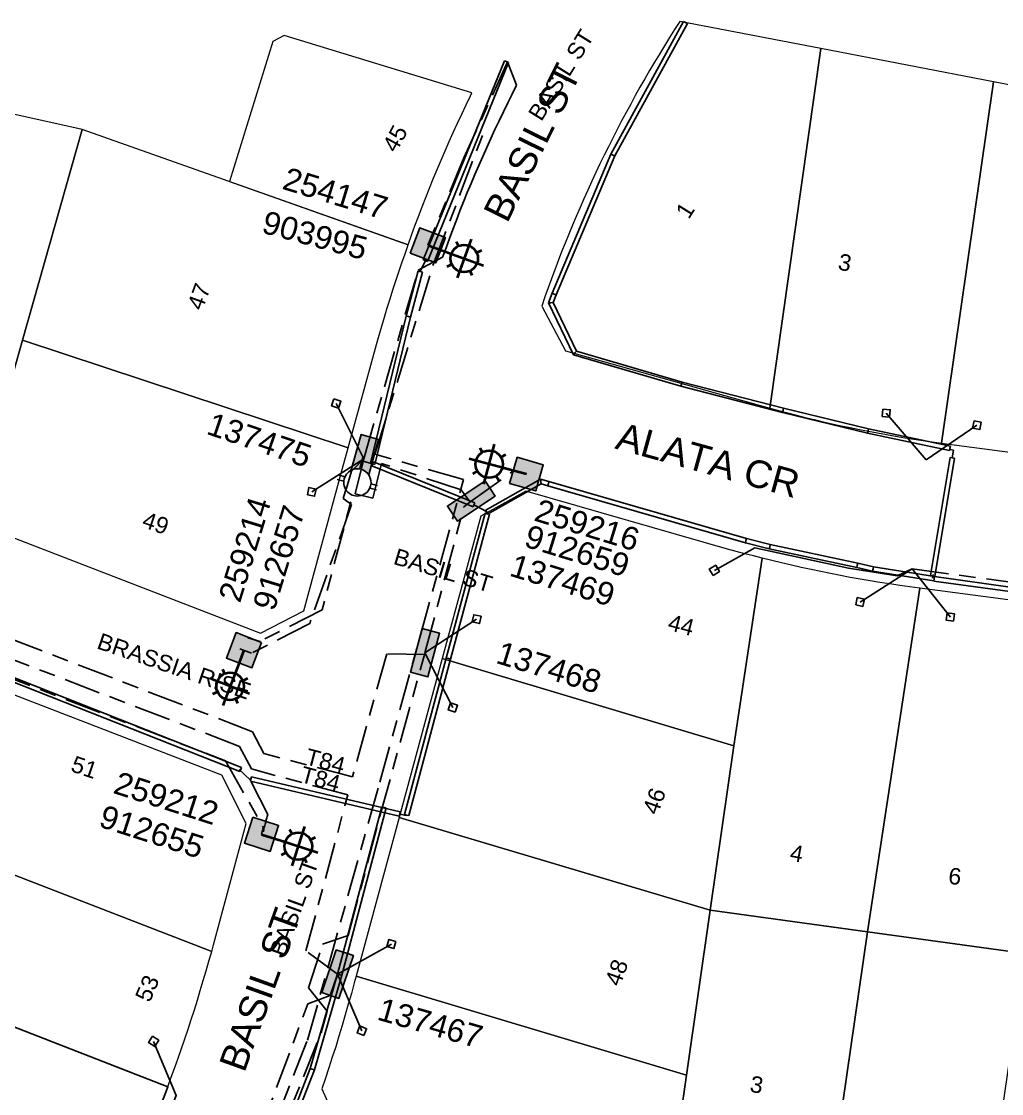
# Model space of a CAD drawing. Header units: metres. Extents: x 281839 to 283900, y 6133059 to 6135046.
# Drawn here: x 282267.5 to 282374.5, y 6134510.9 to 6134628.1 of the extents above; entities that cross this region are included whole.
import ezdxf
from ezdxf.enums import TextEntityAlignment as Align

# ---------------------------------------------------------------- set-up
doc = ezdxf.new("R2010")
doc.units = ezdxf.units.M
doc.linetypes.add('Cable Exist UG', pattern=[8.2, 4, -1.2, 1.8, -1.2])
for name, color, linetype in [('_User Stage 6 Site Plan', 7, 'Continuous'), ('Duct_SP_EXT', 7, 'Continuous'), ('Equip_LV_EXT', 7, 'Continuous'), ('Equip_SP_SL_EXT', 7, 'Continuous'), ('Mains_HV_EXT', 7, 'Continuous'), ('Mains_LV_EXT', 7, 'Continuous'), ('Mains_LV_MOD', 3, 'Continuous'), ('Mains_LV_SL_EXT', 7, 'Continuous'), ('Notes_SP_MISC', 7, 'Continuous'), ('Services_SP_EXT', 7, 'Continuous'), ('SupportsUG_SP_LV_EXT', 7, 'Continuous'), ('SupportsUG_SP_LV_SL_EXT', 7, 'Continuous'), ('Trench_SP_EXT', 7, 'Continuous')]:
    doc.layers.add(name, color=color, linetype=linetype)
for name, color, linetype, lineweight in [('Cadastre Developer_SP_EXT', 9, 'Continuous', 5), ('Cadastre Land Parcels_SP_EXT', 9, 'Continuous', 5), ('Cadastre Roads_SP_EXT', 9, 'Continuous', 5)]:
    doc.layers.add(name, color=color, linetype=linetype, lineweight=lineweight)
doc.styles.add('COLUMN_LABEL', font='arial.ttf')
doc.styles.add('iecARIAL', font='arial.ttf', dxfattribs={"height": 2})
doc.styles.add('POLE_LABEL', font='arial.ttf')
doc.styles.get("Standard").update_dxf_attribs({"font": 'arial.ttf'})

# ---------------------------------------------------------------- blocks, each defined once
blk = doc.blocks.new('COLUMN_EXT')
blk.add_hatch(color=256).paths.add_polyline_path([(-1.49, 1.48), (-1.49, -1.49), (1.48, -1.49), (1.48, 1.48)])
blk.add_lwpolyline([(-1.49, -1.49), (1.48, -1.49), (1.48, 1.48), (-1.49, 1.48)], close=True)
for tag, height, style, flags, p in [('ASSET_NUM', 2.5, 'COLUMN_LABEL', 8, (2, 2)), ('STRUCTURE_PLANT_NUMBER', 0.2, 'POLE_LABEL', 9, (1.81, 0.03)), ('STREET_CODE', 0.2, 'COLUMN_LABEL', 9, (1.81, -0.2))]:
    blk.add_attdef(tag, text='', height=height, dxfattribs=dict(style=style, flags=flags)).set_placement(p, align=Align.MIDDLE_LEFT)
at = {"flags": 9}
for tag, p in [('COLUMN_TYPE', (1.81, -0.4)), ('OWNED_BY', (1.81, -0.6)), ('STATE', (1.81, -0.8)), ('USAGE', (1.81, -1)), ('LEGEND', (1.81, -1.2)), ('STREETNAME', (1.81, -1.6)), ('SUBURB', (1.81, -1.8)), ('LOCATION', (1.81, -1.4)), ('NOTES', (1.81, -2))]:
    blk.add_attdef(tag, text='', height=0.2, dxfattribs=at).set_placement(p, align=Align.MIDDLE_LEFT)
at = {"flags": 1}
blk.add_attdef('Z', (1.81, -2.35), '', height=0.2, dxfattribs=at)
blk = doc.blocks.new('PILLAR_EXT')
blk.add_hatch(color=256).paths.add_polyline_path([(-2.475, 0.99), (-2.475, -0.99), (2.475, -0.99), (2.475, 0.99)])
blk.add_lwpolyline([(-2.475, -0.99), (2.475, -0.99), (2.475, 0.99), (-2.475, 0.99)], close=True)
at = {"style": 'iecARIAL', "flags": 8}
blk.add_attdef('ASSET_NUM', (1.5, 3.5), '', height=2.5, dxfattribs=at)
for tag, p, flags in [('OWNED_BY', (0, -0.2), 9), ('STATE', (0, -0.4), 9), ('SUPPORT_TYPE', (0, -0.6), 9), ('USAGE', (0, -0.8), 9), ('LEGEND', (0, -1), 9), ('LOCATION', (0, -1.2), 9), ('STREETNAME', (0, -1.8), 9), ('SUBURB', (0, -2), 1), ('NOTES', (0, -1.4), 9), ('PARENT', (0, -1.6), 9)]:
    blk.add_attdef(tag, p, '', height=0.2, dxfattribs=dict(flags=flags))
blk = doc.blocks.new('SL_LANTERN_EXT')
at = {"lineweight": 40}
for p, q in [((0, 1.97), (0, 6.47)), ((-1.46, 5.68), (-1.06, 5.28)), ((1.46, 5.68), (1.06, 5.28)), ((-2.25, 4.22), (2.25, 4.22)), ((-1.46, 2.76), (-1.06, 3.16)), ((0, 0), (0, 2.72)), ((1.46, 2.76), (1.06, 3.16))]:
    blk.add_line(p, q, dxfattribs=at)
blk.add_circle((0, 4.22), 1.5, dxfattribs=at)
at = {"style": 'iecARIAL', "flags": 8}
blk.add_attdef('ASSET_NUM', (1.5, 1.5), '', height=2.5, dxfattribs=at)
for tag, p, height, flags in [('CONSTRUCTED_VOLTAGE', (0.98, -0.65), 0.2, 9), ('CONTROL_TYPE', (0.98, -0.85), 0.2, 9), ('LANTERN_PURPOSE', (0.98, -1.05), 0.2, 9), ('LANTERN_TYPE', (0.98, -1.25), 0.2, 9), ('LNUMBER', (2.18, -3.25), 2.5, 8), ('OPERATING_VOLTAGE', (0.98, -1.65), 0.2, 9), ('ORIENTATION', (0.98, -1.85), 0.2, 9), ('OWNED_BY', (0.98, -2.05), 0.2, 9), ('STATE', (0.98, -2.25), 0.2, 9), ('NO_PHASES', (0.98, -1.45), 0.2, 9), ('USAGE', (0.98, -2.45), 0.2, 9), ('CEXIST', (0.98, -2.65), 0.2, 9), ('CNEW', (0.98, -2.85), 0.2, 9), ('CNUMBER', (0.98, -3.05), 0.2, 9), ('CREMOVE', (0.98, -3.25), 0.2, 9), ('CREPLACE', (0.98, -3.45), 0.2, 9), ('LKINGHEIGHT', (0.98, -3.65), 0.2, 9), ('LBRACKET', (0.98, -3.85), 0.2, 9), ('LBRACKETVOCAB', (0.98, -4.05), 0.2, 9), ('LCATEGORY', (0.98, -4.25), 0.2, 9), ('LCHARGE1', (0.98, -4.45), 0.2, 9), ('LCHARGE1PERCENT', (0.98, -4.65), 0.2, 9), ('LCHARGE2', (0.98, -4.85), 0.2, 9), ('LCHARGE2PERCENT', (0.98, -5.05), 0.2, 9), ('LCHARGE3', (0.98, -5.25), 0.2, 9), ('LCHARGE3PERCENT', (0.98, -5.45), 0.2, 9), ('LEXIST', (0.98, -5.65), 0.2, 9), ('LLAMP', (0.98, -5.85), 0.2, 9), ('LLAMPVOCAB', (0.98, -6.05), 0.2, 9), ('LMAST', (0.98, -6.25), 0.2, 9), ('LMASTVOCAB', (0.98, -6.45), 0.2, 9), ('LNEW', (0.98, -6.65), 0.2, 9), ('LANTNUMBER', (0.98, -6.85), 0.2, 9), ('LOUTREACH', (0.98, -7.25), 0.2, 9), ('LOUTREACHVOCAB', (0.98, -7.45), 0.2, 9), ('LRATECODE', (0.98, -7.65), 0.2, 9), ('LREMOVE', (0.98, -7.85), 0.2, 9), ('LREPLACE', (0.98, -8.05), 0.2, 9), ('LTYPE', (0.98, -8.25), 0.2, 9), ('STREETNAME', (0.98, -9.25), 0.2, 9), ('SUBURB', (0.98, -9.45), 0.2, 1), ('LTYPEVOCAB', (0.98, -8.45), 0.2, 9), ('LEGEND', (0.98, -8.65), 0.2, 9), ('LOCATION', (0.98, -8.85), 0.2, 9), ('NOTES', (0.98, -9.05), 0.2, 9)]:
    blk.add_attdef(tag, p, '', height=height, dxfattribs=dict(flags=flags))
blk = doc.blocks.new('CCP_EXT')
at = {"flags": 9}
for tag, p in [('STATE', (0, -1.8)), ('LEGEND', (0, -1.4)), ('LIFE_SUPPORT', (0, -1.6)), ('NOTES', (0, -2))]:
    blk.add_attdef(tag, text='', height=0.2, dxfattribs=at).set_placement(p, align=Align.MIDDLE_LEFT)
blk.add_wipeout([(0, 0.57), (0.57, 0), (0, -0.57), (-0.57, 0)])
blk.add_lwpolyline([(-0.57, 0), (0, 0.57), (0.57, 0), (0, -0.57), (-0.57, 0)])
at = {"flags": 1}
blk.add_attdef('Z', (0, 0), '', height=0.2, dxfattribs=at)
at = {"flags": 9}
for tag, p in [('CCP_TYPE', (0, 0)), ('CONSTRUCTED_VOLTAGE', (0, -0.2)), ('OPERATING_VOLTAGE', (0, -0.6)), ('ORIENTATION', (0, -0.8)), ('OWNED_BY', (0, -1)), ('NO_PHASES', (0, -0.4)), ('USAGE', (0, -1.2))]:
    blk.add_attdef(tag, text='', height=0.2, dxfattribs=at).set_placement(p, align=Align.MIDDLE_LEFT)
blk = doc.blocks.new('LV_UG_LINKS_OPEN_EXT')
for p, q in [((-0.25, 1.47), (-0.25, 2.22)), ((0.25, 1.47), (0.25, 2.22)), ((-0.25, -1.47), (-0.25, -2.22)), ((0.25, -1.47), (0.25, -2.22))]:
    blk.add_line(p, q)
at = {"flags": 9}
for tag, p in [('ACTUAL_STATUS', (0, 0)), ('CONSTRUCTED_VOLTAGE', (0, -0.2)), ('OPERATING_VOLTAGE', (0, -0.6)), ('ORIENTATION', (0, -0.8)), ('STATE', (0, -1)), ('SWITCH_TYPE', (0, -1.2)), ('NO_PHASES', (0, -0.4)), ('USAGE', (0, -1.4)), ('NOTES', (0, -1.6))]:
    blk.add_attdef(tag, text='', height=0.2, dxfattribs=at).set_placement(p, align=Align.MIDDLE_LEFT)
at = {"flags": 1}
blk.add_attdef('Z', (0, 0), '', height=0.2, dxfattribs=at)
blk.add_wipeout([(-0.25, 1.47), (-0.43, 1.43), (-0.61, 1.36), (-0.77, 1.28), (-0.93, 1.17), (-1.07, 1.05), (-1.19, 0.9), (-1.29, 0.75), (-1.38, 0.58), (-1.44, 0.4), (-1.48, 0.22), (-1.49, 0.03), (-1.49, -0.16), (-1.45, -0.34), (-1.4, -0.52), (-1.32, -0.69), (-1.23, -0.85), (-1.11, -1), (-0.98, -1.13), (-0.83, -1.24), (-0.66, -1.34), (-0.49, -1.41), (-0.31, -1.46), (-0.13, -1.49), (0.06, -1.49), (0.25, -1.47), (0.43, -1.43), (0.61, -1.36), (0.77, -1.28), (0.93, -1.17), (1.07, -1.05), (1.19, -0.9), (1.29, -0.75), (1.38, -0.58), (1.44, -0.4), (1.48, -0.22), (1.49, -0.03), (1.49, 0.16), (1.45, 0.34), (1.4, 0.52), (1.32, 0.69), (1.23, 0.85), (1.11, 1), (0.98, 1.13), (0.83, 1.24), (0.66, 1.34), (0.49, 1.41), (0.31, 1.46), (0.13, 1.49), (-0.06, 1.49)])
blk.add_lwpolyline([(0, -1.49, 1), (0, 1.49, 1)], format="xyb", close=True)

msp = doc.modelspace()

# ---------------------------------------------------------------- linework, layer by layer
at = {"layer": 'Cadastre Developer_SP_EXT', "linetype": 'Continuous'}
msp.add_lwpolyline([(282274.13, 6134616.25), (282252.63, 6134621.02), (282242.23, 6134581), (282262.01, 6134573.43), (282267.62, 6134593.25), (282274.13, 6134616.25)], close=True, dxfattribs=at)
at = {"layer": 'Cadastre Land Parcels_SP_EXT', "linetype": 'Continuous'}
for points in [[(282354.76, 6134625.08), (282339.36, 6134628.05), (282338.8, 6134627.17), (282338.24, 6134626.28), (282337.69, 6134625.39), (282337.14, 6134624.49), (282336.6, 6134623.59), (282336.07, 6134622.68), (282335.54, 6134621.78), (282335.02, 6134620.86), (282334.51, 6134619.95), (282334.01, 6134619.03), (282333.51, 6134618.1), (282333.02, 6134617.18), (282332.53, 6134616.25), (282332.05, 6134615.31), (282331.58, 6134614.37), (282331.12, 6134613.43), (282330.66, 6134612.49), (282330.21, 6134611.54), (282329.77, 6134610.59), (282329.33, 6134609.63), (282328.9, 6134608.67), (282328.48, 6134607.71), (282328.06, 6134606.75), (282327.65, 6134605.78), (282327.25, 6134604.81), (282326.86, 6134603.84), (282326.47, 6134602.87), (282326.09, 6134601.89), (282325.72, 6134600.91), (282325.36, 6134599.92), (282325, 6134598.94), (282324.65, 6134597.95), (282324.3, 6134596.95), (282326.9, 6134592.07), (282349.19, 6134585.82), (282354.76, 6134625.08)], [(282310.08, 6134604.69), (282310.46, 6134605.72), (282310.85, 6134606.76), (282311.24, 6134607.79), (282311.64, 6134608.82), (282312.05, 6134609.84), (282312.46, 6134610.86), (282312.89, 6134611.88), (282313.31, 6134612.9), (282313.75, 6134613.91), (282314.19, 6134614.92), (282314.64, 6134615.93), (282315.1, 6134616.93), (282315.56, 6134617.93), (282316.03, 6134618.93), (282316.51, 6134619.92), (282316.66, 6134620.24), (282296.19, 6134626.53), (282294.94, 6134625.86), (282290.19, 6134610.56), (282309.71, 6134603.65), (282310.08, 6134604.69)], [(282373.61, 6134621.44), (282354.76, 6134625.08), (282349.19, 6134585.82), (282350.16, 6134585.56), (282351.13, 6134585.3), (282352.1, 6134585.04), (282353.08, 6134584.8), (282354.06, 6134584.56), (282355.04, 6134584.33), (282356.02, 6134584.11), (282357, 6134583.89), (282357.99, 6134583.68), (282358.98, 6134583.48), (282359.97, 6134583.28), (282360.96, 6134583.1), (282361.95, 6134582.92), (282362.94, 6134582.74), (282363.94, 6134582.58), (282364.93, 6134582.42), (282365.93, 6134582.27), (282366.93, 6134582.13), (282367.93, 6134582), (282373.61, 6134621.44)], [(282392.85, 6134617.73), (282373.61, 6134621.44), (282367.93, 6134582), (282387.26, 6134579.45), (282392.85, 6134617.73)], [(282306.27, 6134592.77), (282306.55, 6134593.77), (282306.83, 6134594.77), (282307.13, 6134595.76), (282307.43, 6134596.76), (282307.74, 6134597.75), (282308.05, 6134598.74), (282308.37, 6134599.72), (282308.7, 6134600.71), (282309.03, 6134601.69), (282309.37, 6134602.67), (282309.71, 6134603.65), (282274.13, 6134616.25), (282267.62, 6134593.25), (282303.15, 6134581.46), (282306.27, 6134592.77)], [(282298.33, 6134563.66), (282302.51, 6134579.1), (282303.15, 6134581.46), (282267.62, 6134593.25), (282262.01, 6134573.43), (282293.58, 6134561.24), (282298.33, 6134563.66)], [(282348.37, 6134569.42), (282347.42, 6134569.66), (282346.47, 6134569.91), (282345.53, 6134570.16), (282344.59, 6134570.42), (282322.56, 6134576.74), (282317.65, 6134574.01), (282313.42, 6134558.46), (282345.29, 6134548.91), (282348.37, 6134569.42)], [(282365.57, 6134566.13), (282364.48, 6134566.28), (282363.4, 6134566.44), (282362.31, 6134566.6), (282361.23, 6134566.77), (282360.15, 6134566.95), (282359.07, 6134567.13), (282357.99, 6134567.32), (282356.92, 6134567.53), (282355.84, 6134567.73), (282354.77, 6134567.95), (282353.7, 6134568.18), (282352.63, 6134568.41), (282351.56, 6134568.65), (282350.49, 6134568.9), (282349.43, 6134569.15), (282348.37, 6134569.42), (282345.29, 6134548.91), (282342.68, 6134530.96), (282359.87, 6134528.61), (282365.57, 6134566.13)], [(282382.93, 6134563.85), (282365.57, 6134566.13), (282359.87, 6134528.61), (282377.1, 6134526.22), (282382.93, 6134563.85)], [(282345.29, 6134548.91), (282313.42, 6134558.46), (282308.72, 6134541.1), (282342.68, 6134530.96), (282345.29, 6134548.91)], [(282288.45, 6134527.18), (282292.03, 6134540.42), (282289.36, 6134545.71), (282257.49, 6134558.04), (282251.31, 6134540.76), (282288.26, 6134526.47), (282288.45, 6134527.18)], [(282283.85, 6134512.72), (282284.23, 6134513.77), (282284.6, 6134514.81), (282284.97, 6134515.86), (282285.33, 6134516.91), (282285.68, 6134517.97), (282286.03, 6134519.02), (282286.37, 6134520.08), (282286.7, 6134521.14), (282287.02, 6134522.2), (282287.34, 6134523.27), (282287.65, 6134524.33), (282287.96, 6134525.4), (282288.26, 6134526.47), (282251.31, 6134540.76), (282245.15, 6134526.59), (282283.46, 6134511.68), (282283.85, 6134512.72)], [(282342.68, 6134530.96), (282308.72, 6134541.1), (282306.91, 6134534.4), (282304.02, 6134523.74), (282340.09, 6134512.96), (282342.68, 6134530.96)], [(282359.87, 6134528.61), (282342.68, 6134530.96), (282340.09, 6134512.96), (282337.33, 6134493.72), (282338.27, 6134493.51), (282339.21, 6134493.3), (282340.15, 6134493.1), (282341.09, 6134492.91), (282342.04, 6134492.72), (282342.98, 6134492.54), (282343.93, 6134492.36), (282344.88, 6134492.2), (282345.83, 6134492.04), (282346.78, 6134491.88), (282347.73, 6134491.74), (282348.68, 6134491.6), (282349.63, 6134491.46), (282354.42, 6134490.82), (282359.87, 6134528.61)], [(282377.1, 6134526.22), (282359.87, 6134528.61), (282354.42, 6134490.82), (282371.59, 6134488.49), (282377.1, 6134526.22)]]:
    msp.add_lwpolyline(points, close=True, dxfattribs=at)
msp.add_lwpolyline([(282337.33, 6134493.72), (282340.09, 6134512.96), (282340.09, 6134512.96), (282304.02, 6134523.74), (282303.83, 6134523.03), (282303.51, 6134521.86), (282303.18, 6134520.7), (282302.85, 6134519.53), (282302.5, 6134518.37), (282302.15, 6134517.21), (282301.8, 6134516.05), (282301.43, 6134514.9), (282301.06, 6134513.75), (282300.68, 6134512.6), (282300.29, 6134511.45), (282302.64, 6134506.16)], dxfattribs=at)
at = {"layer": 'Duct_SP_EXT'}
for p, q in [((282331.85, 6134613.57), (282339.79, 6134628.04)), ((282332.28, 6134613.36), (282340.21, 6134627.81)), ((282339.79, 6134628.04), (282340, 6134627.92)), ((282340.21, 6134627.81), (282340, 6134627.92)), ((282320.23, 6134623.75), (282311.37, 6134602.02)), ((282320.68, 6134623.57), (282311.82, 6134601.84)), ((282320.23, 6134623.75), (282320.46, 6134623.66)), ((282320.68, 6134623.57), (282320.46, 6134623.66)), ((282325.43, 6134598.35), (282331.85, 6134613.57)), ((282325.87, 6134598.17), (282332.28, 6134613.36)), ((282331.85, 6134613.57), (282332.06, 6134613.46)), ((282332.28, 6134613.36), (282332.06, 6134613.46)), ((282311.37, 6134602.02), (282311.59, 6134601.93)), ((282311.82, 6134601.84), (282311.59, 6134601.93)), ((282310.8, 6134600.79), (282309.51, 6134595.87)), ((282311.27, 6134600.66), (282309.97, 6134595.75)), ((282310.8, 6134600.79), (282311.04, 6134600.72)), ((282311.27, 6134600.66), (282311.04, 6134600.72)), ((282325.02, 6134597.32), (282325.43, 6134598.35)), ((282325.43, 6134598.35), (282325.43, 6134598.35)), ((282325.43, 6134598.35), (282325.65, 6134598.26)), ((282325.43, 6134598.35), (282325.65, 6134598.26)), ((282325.54, 6134597.34), (282325.88, 6134598.17)), ((282325.88, 6134598.17), (282325.65, 6134598.26)), ((282325.87, 6134598.17), (282325.65, 6134598.26)), ((282325.88, 6134598.17), (282325.87, 6134598.17)), ((282325.02, 6134597.32), (282325.28, 6134597.33)), ((282327.76, 6134591.64), (282325.02, 6134597.32)), ((282325.54, 6134597.34), (282325.28, 6134597.33)), ((282328.1, 6134592.04), (282325.54, 6134597.34)), ((282309.51, 6134595.87), (282309.74, 6134595.81)), ((282309.97, 6134595.75), (282309.74, 6134595.81)), ((282327.76, 6134591.64), (282327.93, 6134591.84)), ((282339.5, 6134588.2), (282327.76, 6134591.64)), ((282328.1, 6134592.04), (282327.93, 6134591.84)), ((282339.63, 6134588.66), (282328.1, 6134592.04)), ((282339.5, 6134588.2), (282339.56, 6134588.43)), ((282350.59, 6134585.34), (282339.5, 6134588.2)), ((282339.63, 6134588.66), (282339.56, 6134588.43)), ((282350.71, 6134585.81), (282339.63, 6134588.66)), ((282350.59, 6134585.34), (282350.65, 6134585.57)), ((282359.87, 6134583.07), (282350.59, 6134585.34)), ((282350.71, 6134585.81), (282350.65, 6134585.57)), ((282359.98, 6134583.54), (282350.71, 6134585.81)), ((282359.87, 6134583.07), (282359.93, 6134583.3)), ((282368.82, 6134581.17), (282359.87, 6134583.07)), ((282359.98, 6134583.54), (282359.93, 6134583.3)), ((282368.92, 6134581.64), (282359.98, 6134583.54)), ((282368.82, 6134581.17), (282368.87, 6134581.41)), ((282368.92, 6134581.64), (282368.87, 6134581.41)), ((282368.88, 6134580.43), (282366.75, 6134567.51)), ((282369.35, 6134580.35), (282367.22, 6134567.43)), ((282368.88, 6134580.43), (282369.11, 6134580.39)), ((282369.35, 6134580.35), (282369.11, 6134580.39)), ((282324.17, 6134578.05), (282318.13, 6134574.63)), ((282324.23, 6134577.54), (282318.37, 6134574.21)), ((282325.09, 6134577.79), (282324.17, 6134578.05)), ((282324.17, 6134578.05), (282324.2, 6134577.79)), ((282324.23, 6134577.54), (282324.2, 6134577.79)), ((282324.95, 6134577.33), (282324.23, 6134577.54)), ((282324.95, 6134577.33), (282325.02, 6134577.56)), ((282346.54, 6134571.11), (282324.95, 6134577.33)), ((282325.09, 6134577.79), (282325.02, 6134577.56)), ((282346.67, 6134571.57), (282325.09, 6134577.79)), ((282316.81, 6134575.01), (282316.9, 6134575.23)), ((282317, 6134575.45), (282316.9, 6134575.23)), ((282318.12, 6134574.34), (282318.35, 6134574.28)), ((282318.13, 6134574.63), (282318.25, 6134574.42)), ((282318.37, 6134574.21), (282318.25, 6134574.42)), ((282318.58, 6134574.22), (282318.35, 6134574.28)), ((282346.54, 6134571.11), (282346.6, 6134571.34)), ((282346.67, 6134571.57), (282346.6, 6134571.34)), ((282349.25, 6134570.9), (282346.67, 6134571.57)), ((282349.14, 6134570.43), (282346.54, 6134571.11)), ((282349.14, 6134570.43), (282349.2, 6134570.67)), ((282349.14, 6134570.43), (282349.2, 6134570.67)), ((282358.7, 6134568.39), (282349.14, 6134570.43)), ((282349.14, 6134570.43), (282349.14, 6134570.43)), ((282349.25, 6134570.9), (282349.2, 6134570.67)), ((282349.25, 6134570.9), (282349.2, 6134570.67)), ((282358.8, 6134568.86), (282349.25, 6134570.9)), ((282349.25, 6134570.9), (282349.25, 6134570.9)), ((282358.8, 6134568.86), (282358.75, 6134568.62)), ((282360.52, 6134568.48), (282358.8, 6134568.86)), ((282358.7, 6134568.39), (282358.75, 6134568.62)), ((282360.43, 6134568.01), (282358.7, 6134568.39)), ((282360.43, 6134568.01), (282360.47, 6134568.25)), ((282367.1, 6134566.93), (282360.43, 6134568.01)), ((282360.52, 6134568.48), (282360.47, 6134568.25)), ((282367.17, 6134567.4), (282360.52, 6134568.48)), ((282366.75, 6134567.51), (282366.99, 6134567.47)), ((282367.22, 6134567.43), (282366.99, 6134567.47)), ((282367.1, 6134566.93), (282367.14, 6134567.16)), ((282367.1, 6134566.92), (282367.14, 6134567.16)), ((282375.4, 6134565.77), (282367.1, 6134566.92)), ((282367.17, 6134567.4), (282367.14, 6134567.16)), ((282367.17, 6134567.4), (282367.14, 6134567.16)), ((282375.46, 6134566.24), (282367.17, 6134567.4)), ((282291.35, 6134546.11), (282259.11, 6134558.84)), ((282291.53, 6134546.55), (282259.29, 6134559.29)), ((282313.87, 6134558.51), (282314.11, 6134558.45)), ((282313.87, 6134558.51), (282314.11, 6134558.45)), ((282314.34, 6134558.39), (282314.11, 6134558.45)), ((282314.34, 6134558.39), (282314.11, 6134558.45)), ((282291.53, 6134546.55), (282291.44, 6134546.33)), ((282291.35, 6134546.11), (282291.44, 6134546.33)), ((282292.6, 6134545.52), (282292.55, 6134545.29)), ((282308.85, 6134541.7), (282292.6, 6134545.52)), ((282292.49, 6134545.05), (282292.55, 6134545.29)), ((282308.74, 6134541.23), (282292.49, 6134545.05)), ((282308.74, 6134541.23), (282308.8, 6134541.46)), ((282308.85, 6134541.7), (282308.8, 6134541.46)), ((282309.3, 6134541.42), (282309.53, 6134541.36)), ((282309.77, 6134541.3), (282309.53, 6134541.36))]:
    msp.add_line(p, q, dxfattribs=at)
at = {"layer": 'Mains_LV_EXT', "linetype": 'Cable Exist UG'}
msp.add_lwpolyline([(282311.5, 6134558.9), (282307.38, 6134558.97), (282307.38, 6134558.97), (282303.63, 6134545.53), (282293.97, 6134548.08), (282293.97, 6134548.08), (282292.73, 6134550.46), (282260.29, 6134562.92), (282257.02, 6134559.88)], dxfattribs=at)
at = {"layer": 'Mains_LV_SL_EXT', "linetype": 'Cable Exist UG'}
for points in [[(282320.57, 6134623.63), (282315.8, 6134613.14), (282311.87, 6134603.6)], [(282316.61, 6134575.66), (282321.25, 6134578.99), (282322.64, 6134578.6)], [(282364.73, 6134568.25), (282381.95, 6134565.93)], [(282257.02, 6134559.88), (282289.78, 6134547.28), (282293.9, 6134540), (282293.86, 6134539.85), (282293.86, 6134539.85), (282293.7, 6134539.25)]]:
    msp.add_lwpolyline(points, dxfattribs=at)
at = {"layer": 'Notes_SP_MISC'}
for p, q in [((282306.85, 6134542.25), (282307.08, 6134542.19)), ((282307.32, 6134542.13), (282307.08, 6134542.19)), ((282302.01, 6134523.98), (282299.03, 6134513.67)), ((282302.47, 6134523.85), (282299.48, 6134513.52)), ((282302.01, 6134523.98), (282302.24, 6134523.92)), ((282302.01, 6134523.98), (282302.24, 6134523.92)), ((282302.47, 6134523.85), (282302.24, 6134523.92)), ((282302.47, 6134523.85), (282302.24, 6134523.92)), ((282299.03, 6134513.67), (282296.6, 6134507.44)), ((282299.48, 6134513.52), (282297.04, 6134507.27)), ((282299.03, 6134513.67), (282299.25, 6134513.59)), ((282299.48, 6134513.52), (282299.25, 6134513.59))]:
    msp.add_line(p, q, dxfattribs=at)
at = {"layer": 'Trench_SP_EXT', "linetype": 'Cable Exist UG'}
for points in [[(282311.04, 6134600.72), (282311.59, 6134601.93)], [(282369.11, 6134580.39), (282369.24, 6134581.23), (282368.87, 6134581.3)], [(282304.67, 6134580.05), (282305.83, 6134579.72)], [(282316.9, 6134575.23), (282318.35, 6134574.48)], [(282367.03, 6134567.62), (282366.98, 6134567.24)], [(282292.48, 6134545.21), (282291.28, 6134546.33)], [(282309.51, 6134541.32), (282308.8, 6134541.46)]]:
    msp.add_lwpolyline(points, dxfattribs=at)
msp.add_lwpolyline([(282293.88, 6134539.51, -0.005027), (282294.39, 6134541.42), (282294.39, 6134541.42), (282292.48, 6134545.21)], format="xyb", dxfattribs=at)

# ---------------------------------------------------------------- block references
at = {"layer": 'Equip_SP_SL_EXT'}
ref = msp.add_blockref('SL_LANTERN_EXT', (282311.87, 6134603.6), dxfattribs=dict(at, rotation=249.9816577186418))
ref.add_attrib('ASSET_NUM', '254147', dxfattribs={"layer": '0', "height": 2.5, "rotation": 343.0183, "style": 'iecARIAL'}).set_placement((282307.35, 6134607.58), align=Align.MIDDLE_RIGHT)
ref = msp.add_blockref('SL_LANTERN_EXT', (282322.64, 6134578.6), dxfattribs=dict(at, rotation=75.09254480375498))
ref.add_attrib('ASSET_NUM', '259216', dxfattribs={"layer": '0', "height": 2.5, "rotation": 342.967, "style": 'iecARIAL'}).set_placement((282334.84, 6134571.34), align=Align.MIDDLE_RIGHT)
ref = msp.add_blockref('SL_LANTERN_EXT', (282291.79, 6134559.36), dxfattribs=dict(at, rotation=158.9594434868563))
ref.add_attrib('ASSET_NUM', '259214', dxfattribs={"layer": '0', "height": 2.5, "rotation": 72.9551, "style": 'iecARIAL'}).set_placement((282290.16, 6134564.8), align=Align.MIDDLE_LEFT)
ref = msp.add_blockref('SL_LANTERN_EXT', (282293.7, 6134539.25), dxfattribs=dict(at, rotation=252.1990135536857))
ref.add_attrib('ASSET_NUM', '259212', dxfattribs={"layer": '0', "height": 2.5, "rotation": 342.199, "style": 'iecARIAL'}).set_placement((282288.86, 6134541.42), align=Align.MIDDLE_RIGHT)
at = {"layer": 'SupportsUG_SP_LV_EXT'}
ref = msp.add_blockref('PILLAR_EXT', (282304.86, 6134580.27), dxfattribs=dict(at, rotation=74.49026293236182))
ref.add_attrib('ASSET_NUM', '137475', dxfattribs={"layer": '0', "height": 2.5, "rotation": 341.2301, "style": 'iecARIAL'}).set_placement((282299, 6134580.46), align=Align.MIDDLE_RIGHT)
ref = msp.add_blockref('PILLAR_EXT', (282316.61, 6134575.66), dxfattribs=dict(at, rotation=213.6097005085347))
ref.add_attrib('ASSET_NUM', '137469', dxfattribs={"layer": '0', "height": 2.5, "rotation": 342.8717, "style": 'iecARIAL'}).set_placement((282321.01, 6134568.73), align=Align.MIDDLE_LEFT)
ref = msp.add_blockref('PILLAR_EXT', (282311.55, 6134559.09), dxfattribs=dict(at, rotation=254.9976236982915))
ref.add_attrib('ASSET_NUM', '137468', dxfattribs={"layer": '0', "height": 2.5, "rotation": 342.967, "style": 'iecARIAL'}).set_placement((282319.53, 6134559.2), align=Align.MIDDLE_LEFT)
ref = msp.add_blockref('PILLAR_EXT', (282302.01, 6134523.98), dxfattribs=dict(at, rotation=251.2111893199474))
ref.add_attrib('ASSET_NUM', '137467', dxfattribs={"layer": '0', "height": 2.5, "rotation": 344.041, "style": 'iecARIAL'}).set_placement((282306.54, 6134520.24), align=Align.MIDDLE_LEFT)
at = {"layer": 'SupportsUG_SP_LV_SL_EXT'}
ref = msp.add_blockref('COLUMN_EXT', (282311.87, 6134603.6), dxfattribs=dict(at, rotation=339.123004649359))
ref.add_attrib('ASSET_NUM', '903995', dxfattribs={"layer": '0', "height": 2.5, "rotation": 344.9063, "style": 'COLUMN_LABEL'}).set_placement((282305.16, 6134603.18), align=Align.MIDDLE_RIGHT)
ref = msp.add_blockref('COLUMN_EXT', (282322.64, 6134578.6), dxfattribs=dict(at, rotation=343.8916173918075))
ref.add_attrib('ASSET_NUM', '912659', dxfattribs={"layer": '0', "height": 2.5, "rotation": 342.967, "style": 'COLUMN_LABEL'}).set_placement((282334.11, 6134569.71), align=Align.TOP_RIGHT)
ref = msp.add_blockref('COLUMN_EXT', (282291.79, 6134559.36), dxfattribs=dict(at, rotation=158.9594434863073))
ref.add_attrib('ASSET_NUM', '912657', dxfattribs={"layer": '0', "height": 2.5, "rotation": 72.9551, "style": 'COLUMN_LABEL'}).set_placement((282292.7, 6134564.26), align=Align.TOP_LEFT)
ref = msp.add_blockref('COLUMN_EXT', (282293.7, 6134539.25), dxfattribs=dict(at, rotation=252.1990135638657))
ref.add_attrib('ASSET_NUM', '912655', dxfattribs={"layer": '0', "height": 2.5, "rotation": 342.199, "style": 'COLUMN_LABEL'}).set_placement((282287.66, 6134538.95), align=Align.TOP_RIGHT)

# ---------------------------------------------------------------- texts
at = {"layer": 'Cadastre Land Parcels_SP_EXT'}
for s, rotation, p in [('45', 61.3221, (282308.39, 6134613.61)), ('1', 58.077, (282340.35, 6134606.36)), ('3', 349.2707, (282356.55, 6134600.96)), ('47', 69.9025, (282287.23, 6134596.38)), ('49', 341.1844, (282280.54, 6134572.85)), ('44', 345.5464, (282337.95, 6134561.6)), ('51', 341.1592, (282272.76, 6134546.18)), ('46', 70.209, (282336.95, 6134541.27)), ('4', 350.0695, (282351.3, 6134536.4)), ('6', 352.6903, (282368.61, 6134533.87)), ('48', 70.2124, (282332.84, 6134522.54)), ('53', 66.7227, (282281.49, 6134520.79)), ('3', 350.2309, (282346.93, 6134511.14))]:
    msp.add_text(s, height=1.8, rotation=rotation, dxfattribs=at).set_placement(p)
at = {"layer": 'Cadastre Roads_SP_EXT'}
for s, rotation, p in [('BASIL ST', 58.077, (282324.25, 6134617.04)), ('BASIL ST', 343.3538, (282307.99, 6134568.81)), ('BRASSIA RISE', 341.1592, (282275.61, 6134559.59)), ('BASIL ST', 70.2137, (282296.23, 6134525.77))]:
    msp.add_text(s, height=1.8, rotation=rotation, dxfattribs=at).set_placement(p)
at = {"layer": 'Mains_LV_EXT'}
for rotation, p in [(345.3265, (282298.36, 6134546.93)), (345.0302, (282297.82, 6134544.99))]:
    msp.add_text('T84', height=1.8, rotation=rotation, dxfattribs=at).set_placement(p)
at = {"layer": 'Notes_SP_MISC'}
for s, rotation, p in [('BASIL ST', 63.6907, (282320.52, 6134605.92)), ('ALATA CR', 344.543, (282332.19, 6134581.42)), ('BASIL ST', 70.2137, (282291.83, 6134513.12))]:
    msp.add_text(s, height=3, rotation=rotation, dxfattribs=at).set_placement(p)

# ---------------------------------------------------------------- next in the draw order: block references
at = {"layer": 'Services_SP_EXT'}
for p, rotation in [((282301.86, 6134586.3), 296.4902629798138), ((282361.91, 6134585.27), 310.3483450631848), ((282371.82, 6134583.94), 214.3483451259574), ((282299.19, 6134576.66), 32.49026266861557), ((282343.15, 6134568.09), 75.6097008257103), ((282359.06, 6134564.63), 32.55505093688672), ((282317.19, 6134562.76), 212.9976235869291), ((282368.92, 6134562.99), 128.555050875452), ((282314.6, 6134553.1), 116.9976236062237), ((282307.88, 6134527.26), 209.2111890521216), ((282304.66, 6134517.79), 113.211189324458), ((282281.92, 6134516.63), 282.5670340536262)]:
    msp.add_blockref('CCP_EXT', p, dxfattribs=dict(at, rotation=rotation))

# ---------------------------------------------------------------- next in the draw order: linework, layer by layer
at = {"layer": '_User Stage 6 Site Plan', "flags": 128}
msp.add_lwpolyline([(282283.46, 6134511.68, -0.026294), (282276.2, 6134495.05), (282276.2, 6134495.05), (282239.6, 6134510.95), (282245.15, 6134526.59)], format="xyb", close=True, dxfattribs=at)
at = {"layer": 'Duct_SP_EXT'}
for p, q in [((282318.12, 6134574.34), (282313.87, 6134558.51)), ((282318.58, 6134574.22), (282314.34, 6134558.39)), ((282313.87, 6134558.51), (282309.3, 6134541.42)), ((282314.34, 6134558.39), (282309.77, 6134541.3))]:
    msp.add_line(p, q, dxfattribs=at)
at = {"layer": 'Mains_LV_EXT', "linetype": 'Cable Exist UG'}
msp.add_lwpolyline([(282311.55, 6134559.09), (282315.8, 6134575.03), (282316.61, 6134575.66)], dxfattribs=at)
at = {"layer": 'Mains_LV_MOD', "linetype": 'Cable Exist UG'}
for points in [[(282289.17, 6134489.93), (282300.2, 6134517.57), (282300.86, 6134519.92), (282298.84, 6134522.5), (282300.36, 6134527.24), (282303.17, 6134528.2), (282303.17, 6134528.2), (282306.67, 6134541.37), (282311.5, 6134558.9)], [(282278.25, 6134470.48), (282275.71, 6134474.12), (282275.71, 6134474.12), (282280.97, 6134483.46), (282285.47, 6134491.45), (282287.5, 6134495.34), (282289.61, 6134496.22), (282289.61, 6134496.22), (282298.76, 6134520.73), (282301.21, 6134521.63), (282302.01, 6134523.98)]]:
    msp.add_lwpolyline(points, dxfattribs=at)
at = {"layer": 'Notes_SP_MISC'}
for p, q in [((282306.85, 6134542.25), (282302.01, 6134523.98)), ((282307.32, 6134542.13), (282302.47, 6134523.85))]:
    msp.add_line(p, q, dxfattribs=at)
at = {"layer": 'Services_SP_EXT'}
for points in [[(282366.26, 6134580.15), (282361.91, 6134585.27)], [(282366.26, 6134580.15), (282371.82, 6134583.94)], [(282364.73, 6134568.25), (282363.12, 6134567.49), (282363.12, 6134567.49), (282357.78, 6134568.33), (282347.55, 6134570.56), (282343.15, 6134568.09)], [(282364.73, 6134568.25), (282359.06, 6134564.63)], [(282364.73, 6134568.25), (282368.92, 6134562.99)], [(282311.55, 6134559.09), (282317.19, 6134562.76)], [(282311.55, 6134559.09), (282314.6, 6134553.1)], [(282302.01, 6134523.98), (282307.88, 6134527.26)], [(282302.01, 6134523.98), (282304.66, 6134517.79)], [(282278.26, 6134494.04), (282278.07, 6134496.04), (282278.07, 6134496.04), (282281.78, 6134504.16), (282284.4, 6134510.71), (282281.92, 6134516.63)]]:
    msp.add_lwpolyline(points, dxfattribs=at)
at = {"layer": 'Trench_SP_EXT', "linetype": 'Cable Exist UG'}
msp.add_lwpolyline([(282304.81, 6134580.58), (282300.31, 6134563.78), (282293.56, 6134560.33), (282292.21, 6134560.7)], dxfattribs=at)

# ---------------------------------------------------------------- next in the draw order: block references
at = {"layer": 'Equip_LV_EXT', "rotation": 74.9987399071916}
msp.add_blockref('LV_UG_LINKS_OPEN_EXT', (282304.17, 6134577.69), dxfattribs=at)

# ---------------------------------------------------------------- next in the draw order: linework, layer by layer
at = {"layer": 'Duct_SP_EXT'}
for p, q in [((282309.51, 6134595.87), (282305.6, 6134579.78)), ((282309.97, 6134595.75), (282306.06, 6134579.66)), ((282305.6, 6134579.78), (282305.83, 6134579.72)), ((282305.74, 6134579.5), (282305.83, 6134579.72)), ((282305.74, 6134579.5), (282316.81, 6134575.01)), ((282305.92, 6134579.94), (282305.83, 6134579.72)), ((282306.06, 6134579.66), (282305.83, 6134579.72)), ((282305.92, 6134579.94), (282317, 6134575.45))]:
    msp.add_line(p, q, dxfattribs=at)
at = {"layer": 'Mains_HV_EXT', "linetype": 'Cable Exist UG'}
msp.add_lwpolyline([(282274.35, 6134456.66), (282274.35, 6134456.66), (282268.93, 6134459.21), (282273.78, 6134465.54), (282278.45, 6134473.28), (282288.19, 6134490), (282298.72, 6134516.75), (282306.62, 6134544.95), (282315.74, 6134578), (282306.09, 6134580.77), (282312.42, 6134601.38), (282317.95, 6134615.93)], dxfattribs=at)
at = {"layer": 'Mains_LV_EXT', "linetype": 'Cable Exist UG'}
for points in [[(282304.86, 6134580.27), (282310.8, 6134600.89), (282313.48, 6134602.3), (282313.48, 6134602.3), (282313.85, 6134603.33), (282314.22, 6134604.34), (282314.59, 6134605.34), (282314.98, 6134606.35), (282315.37, 6134607.35), (282315.76, 6134608.35), (282316.17, 6134609.35), (282316.58, 6134610.34), (282316.99, 6134611.33), (282317.42, 6134612.32), (282317.85, 6134613.3), (282318.29, 6134614.28), (282318.73, 6134615.26), (282319.19, 6134616.24), (282319.65, 6134617.21), (282320.11, 6134618.18), (282320.58, 6134619.15), (282321.06, 6134620.11), (282321.55, 6134621.08), (282320.57, 6134623.63)], [(282316.49, 6134575.53), (282315.51, 6134576.89), (282306.79, 6134579.76), (282306.79, 6134579.76), (282305.86, 6134575.98), (282303.93, 6134576.46), (282304.86, 6134580.27)], [(282302.01, 6134523.98), (282298.55, 6134526.51), (282298.55, 6134526.51), (282302.81, 6134542.41), (282303.12, 6134543.56), (282292.61, 6134546.39), (282291.31, 6134548.86), (282291.31, 6134548.86), (282256.92, 6134562.03), (282255.07, 6134560.63), (282255.07, 6134560.63), (282238.36, 6134567.06), (282216.33, 6134575.18)]]:
    msp.add_lwpolyline(points, dxfattribs=at)
at = {"layer": 'Mains_LV_SL_EXT', "linetype": 'Cable Exist UG'}
msp.add_lwpolyline([(282304.86, 6134580.27), (282303.54, 6134578.93), (282302.6, 6134575.93), (282303.52, 6134575.29), (282303.52, 6134575.29), (282298.98, 6134562.28), (282292.62, 6134559.04), (282291.34, 6134559.53)], dxfattribs=at)
at = {"layer": 'Services_SP_EXT'}
for points in [[(282304.86, 6134580.27), (282301.86, 6134586.3)], [(282304.86, 6134580.27), (282299.19, 6134576.66)]]:
    msp.add_lwpolyline(points, dxfattribs=at)

doc.saveas('drawing.dxf')
